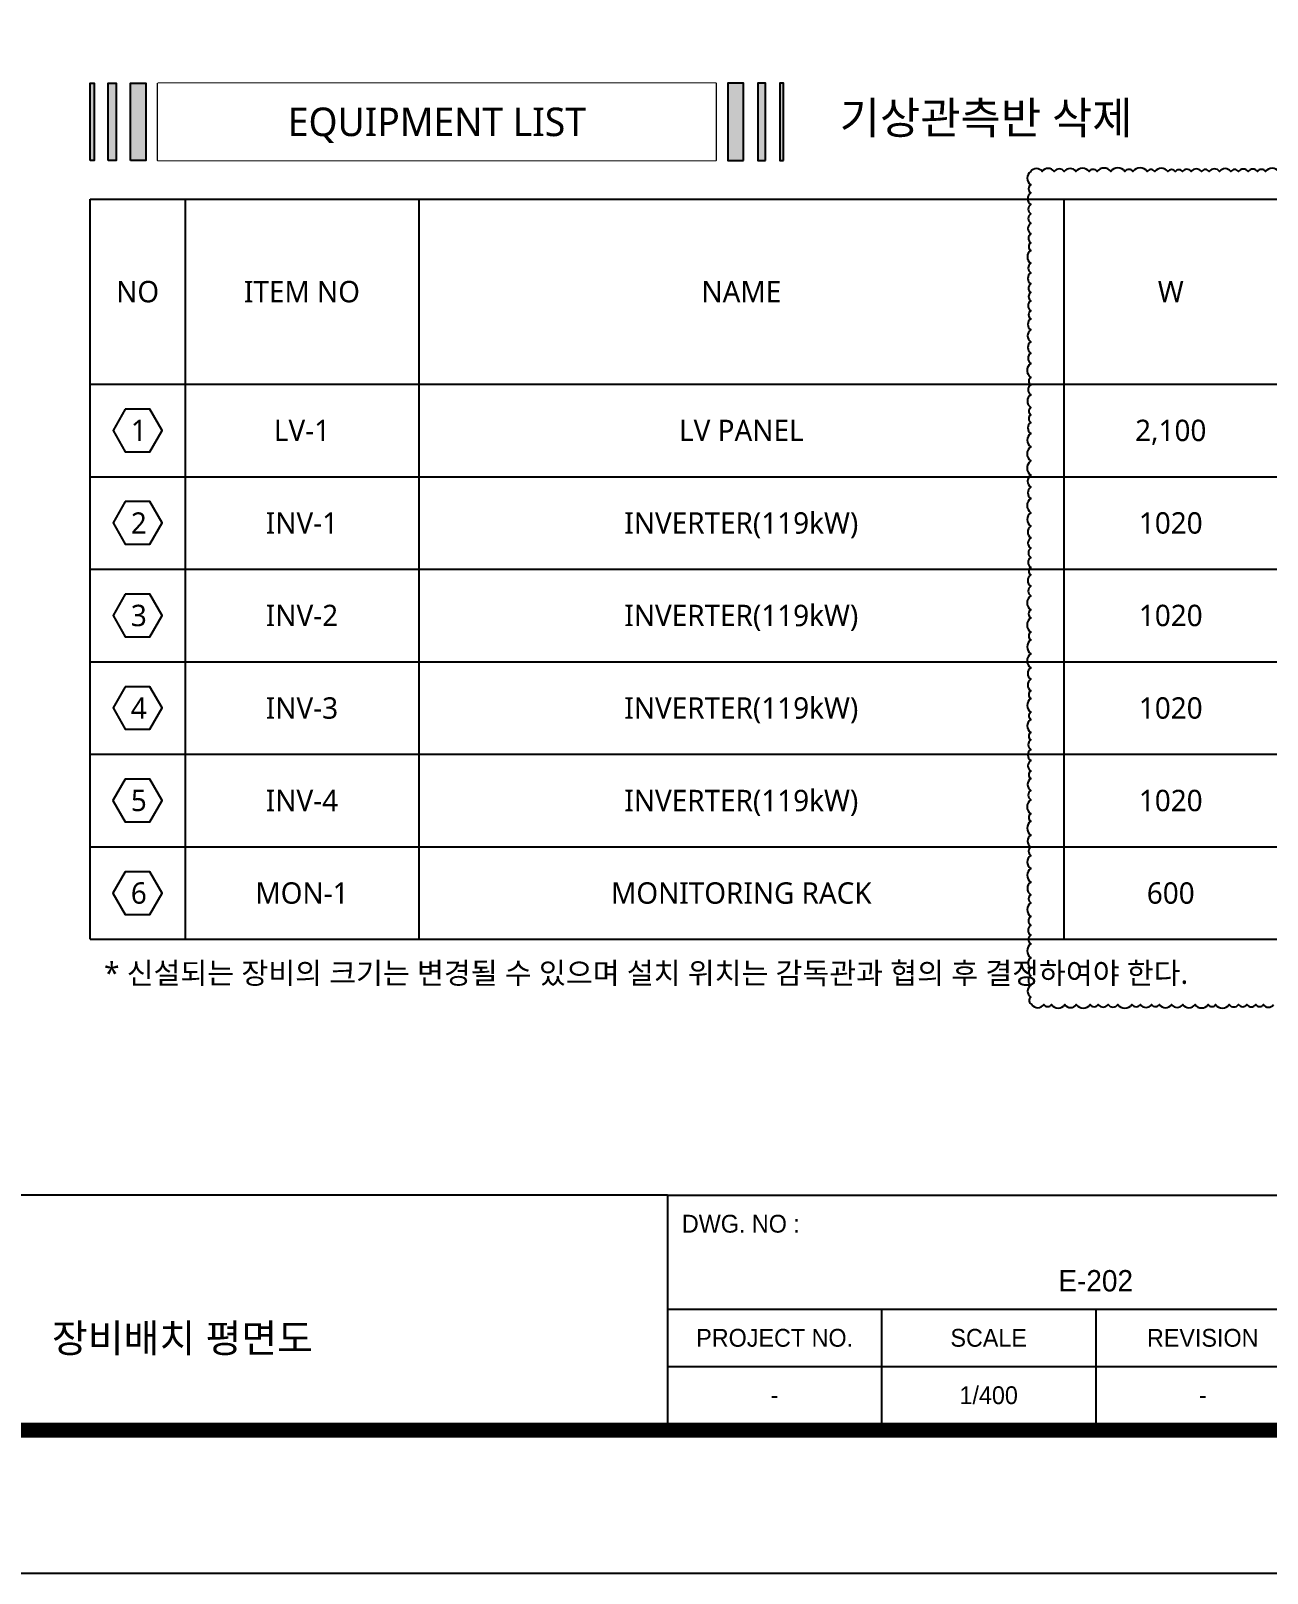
# Model space of a CAD drawing. Header units: millimetres. Extents: x 10297564 to 11610295, y -9287743 to -8409454.
# Drawn here: x 10639213 to 10673870, y -8959388 to -8916134 of the extents above; entities that cross this region are included whole.
import ezdxf
from ezdxf.enums import TextEntityAlignment as Align

# ---------------------------------------------------------------- set-up
doc = ezdxf.new("R2010")
doc.units = ezdxf.units.MM
doc.header["$LTSCALE"] = 100
doc.layers.add('250725 수정사항', color=21, linetype='Continuous', plot=False)
for name, color, linetype in [('_도곽_마크', 7, 'Continuous'), ('BOX', 7, 'Continuous'), ('BOX_Def', 8, 'Continuous'), ('Sym', 2, 'Continuous'), ('text', 7, 'Continuous'), ('TEXTLINE', 1, 'Continuous')]:
    doc.layers.add(name, color=color, linetype=linetype)
doc.layers.add('DIJ1-TEXT', color=7, linetype='Continuous', lineweight=5)
doc.layers.add('TITLE', color=7, linetype='Continuous', lineweight=0)
doc.styles.add('MG', font='malgun.ttf')
doc.styles.add('RomanS', font='Dotum.ttf')

# ---------------------------------------------------------------- blocks, each defined once
blk = doc.blocks.new('A$C78AD5414')
at = {"layer": '_도곽_마크'}
for points in [[(536, 53), (400, 53)], [(536, 53), (536, 21)], [(536, 53), (656, 53)], [(536, 37), (656, 37)], [(566, 37), (566, 21)], [(596, 37), (596, 21)], [(536, 29), (656, 29)], [(40, 21), (811, 21)]]:
    blk.add_lwpolyline(points, dxfattribs=at)
at = {"layer": 'BOX', "const_width": 2}
blk.add_lwpolyline([(40, 20), (40, 574), (811, 574), (811, 20)], close=True, dxfattribs=at)
at = {"layer": 'BOX_Def'}
blk.add_lwpolyline([(0, 0), (841, 0), (841, 594), (0, 594)], close=True, dxfattribs=at)
at = {"layer": 'DIJ1-TEXT', "style": 'RomanS'}
blk.add_text('DWG. NO :', height=2.5, dxfattribs=at).set_placement((538, 49), align=Align.MIDDLE_LEFT)
for s, p in [('PROJECT NO.', (551, 33)), ('SCALE', (581, 33)), ('REVISION', (611, 33))]:
    blk.add_text(s, height=2.5, dxfattribs=at).set_placement(p, align=Align.MIDDLE)

msp = doc.modelspace()

# ---------------------------------------------------------------- hatches: boundary and pattern name
at = {"layer": 'TEXTLINE', "linetype": 'Continuous'}
h = msp.add_hatch(color=1, dxfattribs=at)
h.set_gradient(color1=(153, 76, 0), one_color=1, tint=1)
h.paths.add_polyline_path([(10640876.4, -8919769.2), (10640876.4, -8917602.5), (10640984.8, -8917602.5), (10640984.8, -8919769.2)])
h = msp.add_hatch(color=1, dxfattribs=at)
h.set_gradient(color1=(153, 76, 0), one_color=1, tint=1)
h.paths.add_polyline_path([(10641385, -8919769.2), (10641385, -8917602.5), (10641601.7, -8917602.5), (10641601.7, -8919769.2)])
h = msp.add_hatch(color=1, dxfattribs=at)
h.set_gradient(color1=(153, 76, 0), one_color=1, tint=1)
h.paths.add_polyline_path([(10642001.9, -8919769.2), (10642001.9, -8917602.5), (10642435.3, -8917602.5), (10642435.3, -8919769.2)])
at = {"layer": 'TEXTLINE'}
h = msp.add_hatch(color=1, dxfattribs=at)
h.set_gradient(color1=(153, 76, 0), one_color=1, tint=1)
h.paths.add_polyline_path([(10659189.7, -8919769.2), (10659189.7, -8917602.5), (10658756.4, -8917602.5), (10658756.4, -8919769.2)])
at = {"layer": 'TEXTLINE', "linetype": 'Continuous'}
h = msp.add_hatch(color=1, dxfattribs=at)
h.set_gradient(color1=(153, 76, 0), one_color=1, tint=1)
h.paths.add_polyline_path([(10659806.6, -8919769.2), (10659806.6, -8917602.5), (10659589.9, -8917602.5), (10659589.9, -8919769.2)])
h = msp.add_hatch(color=1, dxfattribs=at)
h.set_gradient(color1=(153, 76, 0), one_color=1, tint=1)
h.paths.add_polyline_path([(10660315.2, -8919769.2), (10660315.2, -8917602.5), (10660206.8, -8917602.5), (10660206.8, -8919769.2)])

# ---------------------------------------------------------------- linework, layer by layer
at = {"layer": 'TEXTLINE', "color": 1, "linetype": 'Continuous'}
for points in [[(10640876.4, -8919769.2), (10640876.4, -8917602.5), (10640984.8, -8917602.5), (10640984.8, -8919769.2)], [(10641385, -8919769.2), (10641385, -8917602.5), (10641601.7, -8917602.5), (10641601.7, -8919769.2)], [(10642001.9, -8919769.2), (10642001.9, -8917602.5), (10642435.3, -8917602.5), (10642435.3, -8919769.2)], [(10659189.7, -8919769.2), (10659189.7, -8917602.5), (10658756.4, -8917602.5), (10658756.4, -8919769.2)], [(10659806.6, -8919769.2), (10659806.6, -8917602.5), (10659589.9, -8917602.5), (10659589.9, -8919769.2)], [(10660315.2, -8919769.2), (10660315.2, -8917602.5), (10660206.8, -8917602.5), (10660206.8, -8919769.2)]]:
    msp.add_lwpolyline(points, close=True, dxfattribs=at)
at = {"layer": 'TEXTLINE', "color": 1}
msp.add_lwpolyline([(10642777, -8917602.5), (10658414.6, -8917602.5), (10658414.6, -8919769.2), (10642777, -8919769.2)], close=True, dxfattribs=at)

# ---------------------------------------------------------------- block references
at = {"layer": 'TITLE', "color": 4, "xscale": 200, "yscale": 200, "zscale": 200}
msp.add_blockref('A$C78AD5414', (10549864, -8959387.5), dxfattribs=at)

# ---------------------------------------------------------------- texts
at = {"layer": '250725 수정사항', "ltscale": 1.8, "style": 'MG'}
msp.add_text('기상관측반 삭제', height=900, dxfattribs=at).set_placement((10661886.9, -8918574.1), align=Align.MIDDLE_LEFT)
at = {"layer": 'DIJ1-TEXT', "color": 2, "style": 'RomanS'}
for s, height, p in [('E-202', 600, (10669064, -8951187.5)), ('장비배치 평면도', 800, (10643464, -8952787.5)), ('1/400', 500, (10666064, -8954387.5))]:
    msp.add_text(s, height=height, dxfattribs=at).set_placement(p, align=Align.MIDDLE)
for p in [(10660064, -8954387.5), (10672064, -8954387.5)]:
    msp.add_text('-', height=500, dxfattribs=at).set_placement(p, align=Align.MIDDLE_CENTER)
at = {"layer": 'text', "style": 'MG'}
msp.add_text('* 신설되는 장비의 크기는 변경될 수 있으며 설치 위치는 감독관과 협의 후 결정하여야 한다.', height=600, dxfattribs=at).set_placement((10641266.3, -8942859.9))

# ---------------------------------------------------------------- next in the draw order: wipeouts: each hides what was drawn before it
at = {"linetype": 'ByBlock'}
for points in [[(10642777, -8917602.5), (10658414.6, -8917602.5), (10658414.6, -8919769.2), (10642777, -8919769.2)], [(10640876.4, -8920852.5), (10686163.4, -8920852.8), (10686162.9, -8941610.9), (10640875.8, -8941611.3)]]:
    msp.add_wipeout(points, dxfattribs=at).dxf.layer = 'TEXTLINE'

# ---------------------------------------------------------------- next in the draw order: linework, layer by layer
at = {"layer": '250725 수정사항'}
msp.add_lwpolyline([(10674195.7, -8920079.1, 0.5205671), (10673827, -8920079.1, 0.5205671), (10673597.7, -8920079.1, 0.5205671), (10673336.9, -8920079.1, 0.5205671), (10673069.4, -8920079.1, 0.5205671), (10672848.9, -8920079.1, 0.5205671), (10672538.5, -8920079.1, 0.5205671), (10672248.8, -8920079.1, 0.5205671), (10672029.8, -8920079.1, 0.5205671), (10671742.9, -8920079.1, 0.5205671), (10671498.5, -8920079.1, 0.5205671), (10671298, -8920079.1, 0.5205671), (10671088.8, -8920079.1, 0.5205671), (10670724.4, -8920079.1, 0.5205671), (10670504.8, -8920079.1, 0.5205671), (10670108.8, -8920079.1, 0.5205671), (10669882, -8920079.1, 0.5205671), (10669485.8, -8920079.1, 0.5205671), (10669106.8, -8920079.1, 0.5205671), (10668877.9, -8920079.1, 0.5205671), (10668509, -8920079.1, 0.5205671), (10668182.7, -8920079.1, 0.5205671), (10667899, -8920079.1, 0.5205671), (10667562.4, -8920079.1, 0.5205671), (10667242.9, -8920079.1, 0.5205671), (10667242.9, -8920447.8, 0.5205671), (10667242.9, -8920677.1, 0.5205671), (10667242.9, -8921005.3, 0.5205671), (10667242.9, -8921265.6, 0.5205671), (10667242.9, -8921529.8, 0.5205671), (10667242.9, -8921823.7, 0.5205671), (10667242.9, -8922076.4, 0.5205671), (10667242.9, -8922292.3, 0.5205671), (10667242.9, -8922652.7, 0.5205671), (10667242.9, -8922917.6, 0.5205671), (10667242.9, -8923232.7, 0.5205671), (10667242.9, -8923473.7, 0.5205671), (10667242.9, -8923702.9, 0.5205671), (10667242.9, -8923985, 0.5205671), (10667242.9, -8924212.7, 0.5205671), (10667242.9, -8924519.3, 0.5205671), (10667242.9, -8924854.8, 0.5205671), (10667242.9, -8925169.8, 0.5205671), (10667242.9, -8925459.1, 0.5205671), (10667242.9, -8925852.2, 0.5205671), (10667242.9, -8926058.1, 0.5205671), (10667242.9, -8926339.1, 0.5205671), (10667242.9, -8926695.8, 0.5205671), (10667242.9, -8926898.8, 0.5205671), (10667242.9, -8927114, 0.5205671), (10667242.9, -8927424.7, 0.5205671), (10667242.9, -8927798.3, 0.5205671), (10667242.9, -8928196.9, 0.5205671), (10667242.9, -8928593.4, 0.5205671), (10667242.9, -8928935.5, 0.5205671), (10667242.9, -8929248.9, 0.5205671), (10667242.9, -8929646.6, 0.5205671), (10667242.9, -8930028.6, 0.5205671), (10667242.9, -8930352.5, 0.5205671), (10667242.9, -8930646.4, 0.5205671), (10667242.9, -8930901.8, 0.5205671), (10667242.9, -8931181.6, 0.5205671), (10667242.9, -8931391.7, 0.5205671), (10667242.9, -8931710, 0.5205671), (10667242.9, -8931976.7, 0.5205671), (10667242.9, -8932369.9, 0.5205671), (10667242.9, -8932597.1, 0.5205671), (10667242.9, -8932996.1, 0.5205671), (10667242.9, -8933214.4, 0.5205671), (10667242.9, -8933603, 0.5205671), (10667242.9, -8933997.5, 0.5205671), (10667242.9, -8934319.1, 0.5205671), (10667242.9, -8934642.2, 0.5205671), (10667242.9, -8934861.4, 0.5205671), (10667242.9, -8935240.5, 0.5205671), (10667242.9, -8935444.9, 0.5205671), (10667242.9, -8935811.2, 0.5205671), (10667242.9, -8936020.5, 0.5205671), (10667242.9, -8936288.2, 0.5205671), (10667242.9, -8936597.7, 0.5205671), (10667242.9, -8936894.4, 0.5205671), (10667242.9, -8937100.9, 0.5205671), (10667242.9, -8937435.3, 0.5205671), (10667242.9, -8937697.8, 0.5205671), (10667242.9, -8938090.8, 0.5205671), (10667242.9, -8938298.9, 0.5205671), (10667242.9, -8938686.9, 0.5205671), (10667242.9, -8939023.4, 0.5205671), (10667242.9, -8939260.4, 0.5205671), (10667242.9, -8939626.8, 0.5205671), (10667242.9, -8940005.8, 0.5205671), (10667242.9, -8940362.5, 0.5205671), (10667242.9, -8940586.4, 0.5205671), (10667242.9, -8940968.3, 0.5205671), (10667242.9, -8941215.1, 0.5205671), (10667242.9, -8941497.5, 0.5205671), (10667242.9, -8941740.2, 0.5205671), (10667242.9, -8942128.1, 0.5205671), (10667242.9, -8942418.4, 0.5205671), (10667242.9, -8942639.8, 0.5205671), (10667242.9, -8942896.5, 0.5205671), (10667242.9, -8943230.7, 0.5205671), (10667272.8, -8943441.9, 0.5205671), (10667607.4, -8943441.9, 0.5205671), (10667822.9, -8943441.9, 0.5205671), (10668199.1, -8943441.9, 0.5205671), (10668521.3, -8943441.9, 0.5205671), (10668907.3, -8943441.9, 0.5205671), (10669136.5, -8943441.9, 0.5205671), (10669411.7, -8943441.9, 0.5205671), (10669683.6, -8943441.9, 0.5205671), (10670078.2, -8943441.9, 0.5205671), (10670317, -8943441.9, 0.5205671), (10670632.8, -8943441.9, 0.5205671), (10670848.4, -8943441.9, 0.5205671), (10671193.1, -8943441.9, 0.5205671), (10671502.5, -8943441.9, 0.5205671), (10671850.7, -8943441.9, 0.5205671), (10672216.7, -8943441.9, 0.5205671), (10672427.1, -8943441.9, 0.5205671), (10672809.1, -8943441.9, 0.5205671), (10673068.3, -8943441.9, 0.5205671), (10673301.3, -8943441.9, 0.5205671), (10673552.3, -8943441.9, 0.5205671), (10673764.7, -8943441.9, 0.5205671), (10674045.1, -8943441.9, 0.5205671)], format="xyb", dxfattribs=at)
at = {"layer": 'Sym', "color": 1}
for points in [[(10641861.4, -8926741.8), (10641516.3, -8927339.7), (10641861.4, -8927937.5), (10642551.8, -8927937.5), (10642896.9, -8927339.7), (10642551.8, -8926741.8)], [(10641861.3, -8929336.7), (10641516.2, -8929934.5), (10641861.3, -8930532.3), (10642551.7, -8930532.3), (10642896.8, -8929934.5), (10642551.7, -8929336.7)], [(10641861.3, -8931931.5), (10641516.1, -8932529.3), (10641861.3, -8933127.2), (10642551.6, -8933127.2), (10642896.7, -8932529.3), (10642551.6, -8931931.5)], [(10641861.2, -8934526.3), (10641516, -8935124.2), (10641861.2, -8935722), (10642551.5, -8935722), (10642896.6, -8935124.2), (10642551.5, -8934526.3)], [(10641861.1, -8937121.2), (10641515.9, -8937719), (10641861.1, -8938316.8), (10642551.4, -8938316.8), (10642896.5, -8937719), (10642551.4, -8937121.2)], [(10641861, -8939716), (10641515.8, -8940313.8), (10641861, -8940911.7), (10642551.3, -8940911.7), (10642896.4, -8940313.8), (10642551.3, -8939716)]]:
    msp.add_lwpolyline(points, close=True, dxfattribs=at)
at = {"layer": 'TEXTLINE', "color": 1, "ltscale": 1.5}
for p, q in [((10640876, -8941611.3), (10640876.4, -8920852.5)), ((10640876.4, -8920852.5), (10686163.4, -8920852.8))]:
    msp.add_line(p, q, dxfattribs=at)
at = {"layer": 'TEXTLINE', "color": 1}
for p, q in [((10643536.6, -8920852.5), (10643536.4, -8941611.3)), ((10650091.2, -8920852.4), (10650091, -8941611.2)), ((10668169.2, -8920852.7), (10668169, -8941611.1)), ((10640876.5, -8926042.3), (10686163.4, -8926041.9)), ((10640876.4, -8928637.1), (10686163.4, -8928636.7)), ((10640876.3, -8931231.9), (10686163.4, -8931231.6)), ((10640876.2, -8933826.8), (10686163.3, -8933826.4)), ((10640876.2, -8936421.6), (10686163.2, -8936421.2)), ((10640876.4, -8939016.4), (10686163.5, -8939016.1)), ((10640876, -8941611.3), (10686163.3, -8941610.9))]:
    msp.add_line(p, q, dxfattribs=at)

# ---------------------------------------------------------------- next in the draw order: texts
at = {"layer": 'text', "style": 'MG'}
for s, height, p in [('EQUIPMENT LIST', 800, (10650595.8, -8918685.8)), ('NO', 600, (10642206.6, -8923447.4)), ('ITEM NO', 600, (10646813.9, -8923447.4)), ('NAME', 600, (10659130.2, -8923447.4)), ('W', 600, (10671168.2, -8923447.4)), ('LV-1', 600, (10646814, -8927339.6)), ('LV PANEL', 600, (10659130.3, -8927339.5)), ('2,100', 600, (10671168.3, -8927339.4)), ('INV-1', 600, (10646814.1, -8929934.5)), ('INVERTER(119kW)', 600, (10659130.3, -8929934.4)), ('1020', 600, (10671168.6, -8929934.3)), ('INV-2', 600, (10646814, -8932529.3)), ('INVERTER(119kW)', 600, (10659130.4, -8932529.2)), ('1020', 600, (10671168.5, -8932529.1)), ('INV-3', 600, (10646814.1, -8935124.1)), ('INVERTER(119kW)', 600, (10659130.4, -8935124)), ('1020', 600, (10671168.4, -8935123.9)), ('INV-4', 600, (10646814.1, -8937719)), ('INVERTER(119kW)', 600, (10659130.4, -8937718.9)), ('1020', 600, (10671168.3, -8937718.8)), ('MON-1', 600, (10646814.2, -8940313.8)), ('MONITORING RACK', 600, (10659130.4, -8940313.7)), ('600', 600, (10671168.4, -8940313.6))]:
    msp.add_text(s, height=height, dxfattribs=at).set_placement(p, align=Align.MIDDLE_CENTER)
for s, p in [('1', (10642239.9, -8927339.7)), ('2', (10642239.8, -8929934.5)), ('3', (10642239.7, -8932529.3)), ('4', (10642239.6, -8935124.2)), ('5', (10642239.5, -8937719)), ('6', (10642239.4, -8940313.8))]:
    msp.add_text(s, height=600, dxfattribs=at).set_placement(p, align=Align.MIDDLE)

doc.saveas('drawing.dxf')
